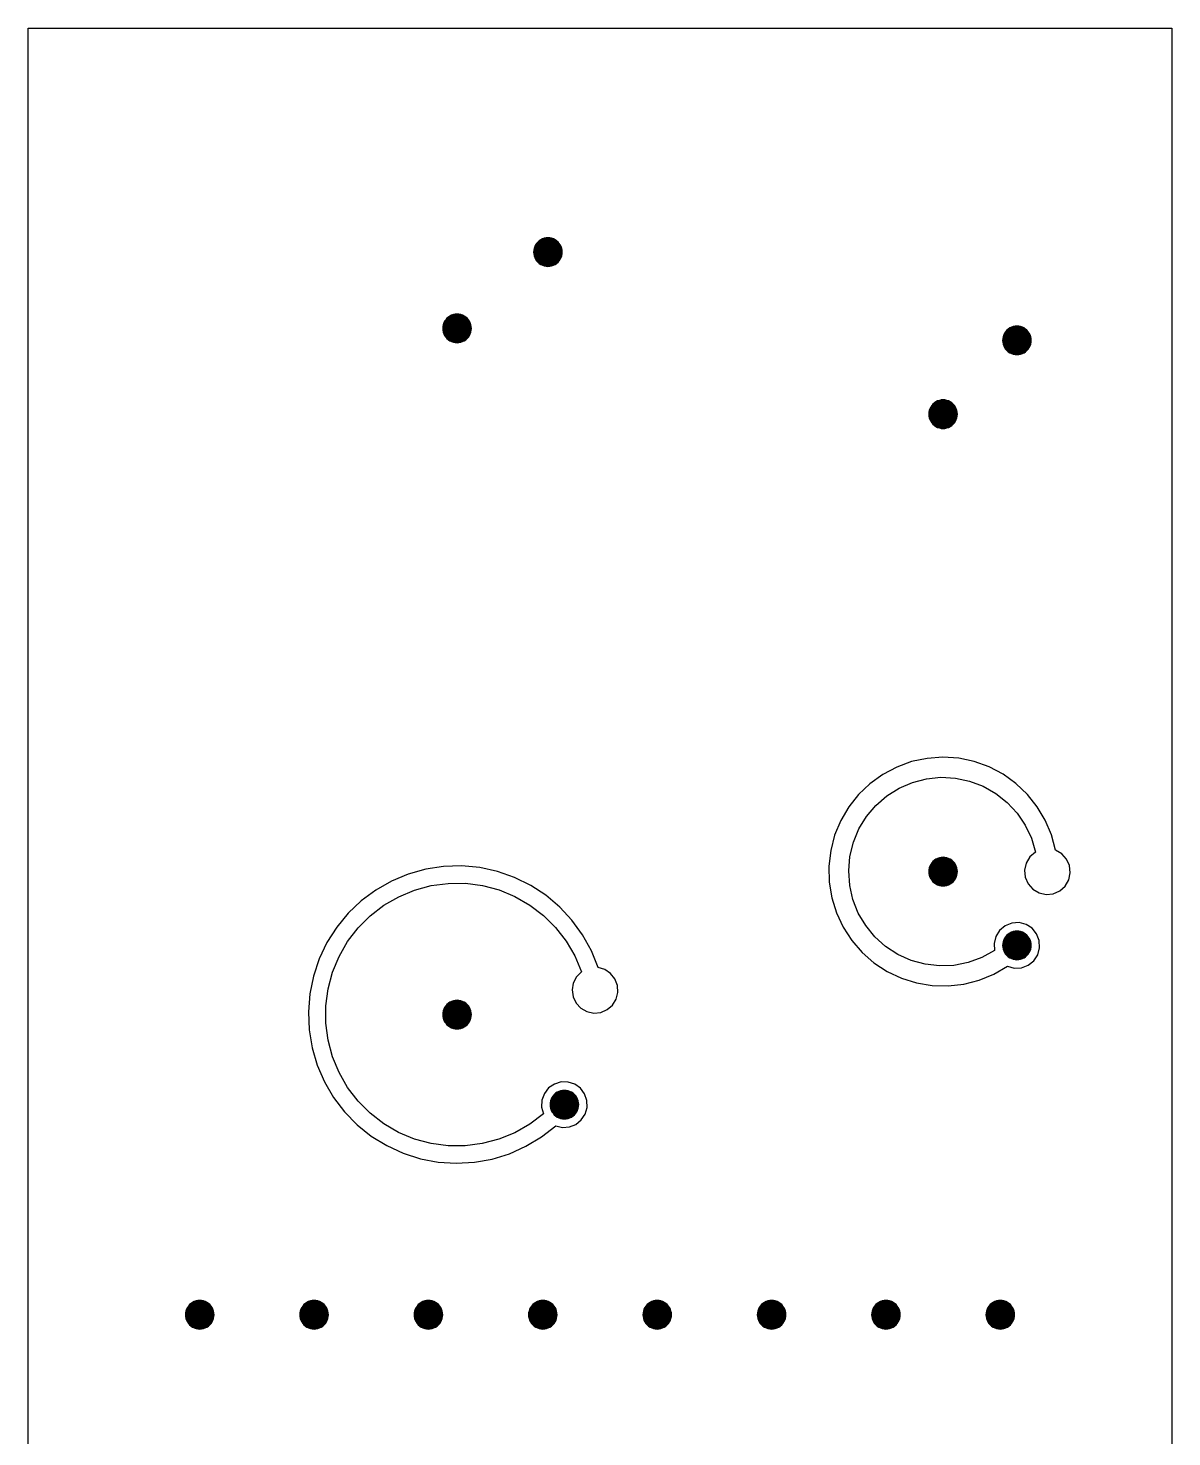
# Model space of a CAD drawing. Extents: x -2 to 177, y -6 to 16.
# Drawn here: x 48 to 52, y -0.427 to 4.5 of the extents above; entities that cross this region are included whole.
import ezdxf

# ---------------------------------------------------------------- set-up
doc = ezdxf.new("R2010")
doc.units = 0
for name, color, linetype in [('L3', 242, 'continuous'), ('Outline', 1, 'continuous'), ('V4', 164, 'continuous')]:
    doc.layers.add(name, color=color, linetype=linetype)

msp = doc.modelspace()

# ---------------------------------------------------------------- linework, layer by layer
at = {"layer": 'L3'}
for points in [[(49.8679, 3.7168), (49.8675, 3.7233), (49.8662, 3.7297), (49.8641, 3.7359), (49.8612, 3.7418), (49.8576, 3.7472), (49.8533, 3.7521), (49.8483, 3.7564), (49.8429, 3.7601), (49.837, 3.763), (49.8308, 3.7651), (49.8244, 3.7663), (49.8179, 3.7668), (49.8114, 3.7663), (49.805, 3.7651), (49.7988, 3.763), (49.7929, 3.7601), (49.7875, 3.7564), (49.7826, 3.7521), (49.7782, 3.7472), (49.7746, 3.7418), (49.7717, 3.7359), (49.7696, 3.7297), (49.7683, 3.7233), (49.7679, 3.7168), (49.7683, 3.7102), (49.7696, 3.7038), (49.7717, 3.6976), (49.7746, 3.6918), (49.7782, 3.6863), (49.7826, 3.6814), (49.7875, 3.6771), (49.7929, 3.6735), (49.7988, 3.6706), (49.805, 3.6685), (49.8114, 3.6672), (49.8179, 3.6668), (49.8244, 3.6672), (49.8308, 3.6685), (49.837, 3.6706), (49.8429, 3.6735), (49.8483, 3.6771), (49.8533, 3.6814), (49.8576, 3.6863), (49.8612, 3.6918), (49.8641, 3.6976), (49.8662, 3.7038), (49.8675, 3.7102), (49.8679, 3.7168)], [(49.55, 3.45), (49.5496, 3.4565), (49.5483, 3.4629), (49.5462, 3.4691), (49.5433, 3.475), (49.5397, 3.4804), (49.5354, 3.4854), (49.5304, 3.4897), (49.525, 3.4933), (49.5191, 3.4962), (49.5129, 3.4983), (49.5065, 3.4996), (49.5, 3.5), (49.4935, 3.4996), (49.4871, 3.4983), (49.4809, 3.4962), (49.475, 3.4933), (49.4696, 3.4897), (49.4646, 3.4854), (49.4603, 3.4804), (49.4567, 3.475), (49.4538, 3.4691), (49.4517, 3.4629), (49.4504, 3.4565), (49.45, 3.45), (49.4504, 3.4435), (49.4517, 3.4371), (49.4538, 3.4309), (49.4567, 3.425), (49.4603, 3.4196), (49.4646, 3.4146), (49.4696, 3.4103), (49.475, 3.4067), (49.4809, 3.4038), (49.4871, 3.4017), (49.4935, 3.4004), (49.5, 3.4), (49.5065, 3.4004), (49.5129, 3.4017), (49.5191, 3.4038), (49.525, 3.4067), (49.5304, 3.4103), (49.5354, 3.4146), (49.5397, 3.4196), (49.5433, 3.425), (49.5462, 3.4309), (49.5483, 3.4371), (49.5496, 3.4435), (49.55, 3.45)], [(51.5081, 3.4081), (51.5077, 3.4146), (51.5064, 3.421), (51.5043, 3.4272), (51.5014, 3.4331), (51.4978, 3.4385), (51.4934, 3.4434), (51.4885, 3.4478), (51.4831, 3.4514), (51.4772, 3.4543), (51.471, 3.4564), (51.4646, 3.4577), (51.4581, 3.4581), (51.4516, 3.4577), (51.4452, 3.4564), (51.439, 3.4543), (51.4331, 3.4514), (51.4277, 3.4478), (51.4227, 3.4434), (51.4184, 3.4385), (51.4148, 3.4331), (51.4119, 3.4272), (51.4098, 3.421), (51.4085, 3.4146), (51.4081, 3.4081), (51.4085, 3.4016), (51.4098, 3.3952), (51.4119, 3.389), (51.4148, 3.3831), (51.4184, 3.3777), (51.4227, 3.3727), (51.4277, 3.3684), (51.4331, 3.3648), (51.439, 3.3619), (51.4452, 3.3598), (51.4516, 3.3585), (51.4581, 3.3581), (51.4646, 3.3585), (51.471, 3.3598), (51.4772, 3.3619), (51.4831, 3.3648), (51.4885, 3.3684), (51.4934, 3.3727), (51.4978, 3.3777), (51.5014, 3.3831), (51.5043, 3.389), (51.5064, 3.3952), (51.5077, 3.4016), (51.5081, 3.4081)], [(51.25, 3.15), (51.2496, 3.1565), (51.2483, 3.1629), (51.2462, 3.1691), (51.2433, 3.175), (51.2397, 3.1804), (51.2354, 3.1854), (51.2304, 3.1897), (51.225, 3.1933), (51.2191, 3.1962), (51.2129, 3.1983), (51.2065, 3.1996), (51.2, 3.2), (51.1935, 3.1996), (51.1871, 3.1983), (51.1809, 3.1962), (51.175, 3.1933), (51.1696, 3.1897), (51.1646, 3.1854), (51.1603, 3.1804), (51.1567, 3.175), (51.1538, 3.1691), (51.1517, 3.1629), (51.1504, 3.1565), (51.15, 3.15), (51.1504, 3.1435), (51.1517, 3.1371), (51.1538, 3.1309), (51.1567, 3.125), (51.1603, 3.1196), (51.1646, 3.1146), (51.1696, 3.1103), (51.175, 3.1067), (51.1809, 3.1038), (51.1871, 3.1017), (51.1935, 3.1004), (51.2, 3.1), (51.2065, 3.1004), (51.2129, 3.1017), (51.2191, 3.1038), (51.225, 3.1067), (51.2304, 3.1103), (51.2354, 3.1146), (51.2397, 3.1196), (51.2433, 3.125), (51.2462, 3.1309), (51.2483, 3.1371), (51.2496, 3.1435), (51.25, 3.15)], [(51.4248, 1.2192), (51.4491, 1.2124), (51.4742, 1.2135), (51.4978, 1.2224), (51.5174, 1.2382), (51.5312, 1.2593), (51.5377, 1.2836), (51.5363, 1.3088), (51.5272, 1.3322), (51.5112, 1.3517), (51.49, 1.3653), (51.4656, 1.3716), (51.4405, 1.3699), (51.4171, 1.3606), (51.3978, 1.3445), (51.3844, 1.3231), (51.3784, 1.2987), (51.3802, 1.2736), (51.3357, 1.2492), (51.2879, 1.2319), (51.2381, 1.2222), (51.1874, 1.2202), (51.1369, 1.2261), (51.088, 1.2396), (51.0417, 1.2605), (50.9991, 1.2882), (50.9614, 1.3221), (50.9292, 1.3614), (50.9035, 1.4052), (50.8848, 1.4524), (50.8735, 1.5019), (50.87, 1.5525), (50.8743, 1.6031), (50.8863, 1.6525), (50.9057, 1.6994), (50.9321, 1.7427), (50.9649, 1.7816), (51.0032, 1.8149), (51.0461, 1.8419), (51.0927, 1.8621), (51.1419, 1.8748), (51.1924, 1.8799), (51.2431, 1.8772), (51.2928, 1.8667), (51.3403, 1.8487), (51.3844, 1.8236), (51.4242, 1.7921), (51.4587, 1.7548), (51.4871, 1.7127), (51.5087, 1.6668), (51.5229, 1.618), (51.5039, 1.6016), (51.4908, 1.58), (51.4852, 1.5555), (51.4874, 1.5304), (51.4974, 1.5073), (51.514, 1.4884), (51.5357, 1.4756), (51.5603, 1.4701), (51.5853, 1.4726), (51.6084, 1.4828), (51.6271, 1.4996), (51.6397, 1.5214), (51.6449, 1.546), (51.6422, 1.5711), (51.6318, 1.594), (51.6148, 1.6126), (51.5929, 1.625), (51.5788, 1.6785), (51.5575, 1.7295), (51.5293, 1.7771), (51.4948, 1.8203), (51.4547, 1.8584), (51.4097, 1.8906), (51.3607, 1.9163), (51.3086, 1.935), (51.2545, 1.9463), (51.1993, 1.95), (51.1441, 1.9461), (51.09, 1.9346), (51.038, 1.9157), (50.9891, 1.8899), (50.9442, 1.8576), (50.9043, 1.8193), (50.8699, 1.776), (50.8419, 1.7283), (50.8207, 1.6772), (50.8068, 1.6236), (50.8004, 1.5687), (50.8017, 1.5134), (50.8105, 1.4588), (50.8269, 1.4059), (50.8503, 1.3558), (50.8804, 1.3094), (50.9167, 1.2676), (50.9583, 1.2313), (51.0046, 1.201), (51.0546, 1.1773), (51.1074, 1.1609), (51.162, 1.1518), (51.2173, 1.1504), (51.2723, 1.1566), (51.3258, 1.1703), (51.377, 1.1913), (51.4248, 1.2192)], [(51.25, 1.55), (51.2496, 1.5565), (51.2483, 1.5629), (51.2462, 1.5691), (51.2433, 1.575), (51.2397, 1.5804), (51.2354, 1.5854), (51.2304, 1.5897), (51.225, 1.5933), (51.2191, 1.5962), (51.2129, 1.5983), (51.2065, 1.5996), (51.2, 1.6), (51.1935, 1.5996), (51.1871, 1.5983), (51.1809, 1.5962), (51.175, 1.5933), (51.1696, 1.5897), (51.1646, 1.5854), (51.1603, 1.5804), (51.1567, 1.575), (51.1538, 1.5691), (51.1517, 1.5629), (51.1504, 1.5565), (51.15, 1.55), (51.1504, 1.5435), (51.1517, 1.5371), (51.1538, 1.5309), (51.1567, 1.525), (51.1603, 1.5196), (51.1646, 1.5146), (51.1696, 1.5103), (51.175, 1.5067), (51.1809, 1.5038), (51.1871, 1.5017), (51.1935, 1.5004), (51.2, 1.5), (51.2065, 1.5004), (51.2129, 1.5017), (51.2191, 1.5038), (51.225, 1.5067), (51.2304, 1.5103), (51.2354, 1.5146), (51.2397, 1.5196), (51.2433, 1.525), (51.2462, 1.5309), (51.2483, 1.5371), (51.2496, 1.5435), (51.25, 1.55)], [(49.8451, 0.661), (49.8688, 0.6553), (49.8931, 0.657), (49.9158, 0.666), (49.9347, 0.6814), (49.9481, 0.7018), (49.9548, 0.7253), (49.954, 0.7497), (49.9459, 0.7727), (49.9313, 0.7922), (49.9114, 0.8064), (49.8882, 0.814), (49.8638, 0.8142), (49.8405, 0.807), (49.8204, 0.7932), (49.8054, 0.7739), (49.797, 0.751), (49.7958, 0.7266), (49.802, 0.703), (49.7542, 0.6666), (49.7021, 0.6368), (49.6465, 0.614), (49.5884, 0.5986), (49.5288, 0.5909), (49.4688, 0.5911), (49.4092, 0.5991), (49.3512, 0.6147), (49.2957, 0.6378), (49.2438, 0.668), (49.1962, 0.7046), (49.1537, 0.7472), (49.1172, 0.7949), (49.0872, 0.847), (49.0643, 0.9025), (49.0488, 0.9606), (49.041, 1.0201), (49.041, 1.0802), (49.0488, 1.1398), (49.0644, 1.1978), (49.0874, 1.2533), (49.1174, 1.3054), (49.154, 1.3531), (49.1964, 1.3956), (49.244, 1.4322), (49.296, 1.4623), (49.3515, 1.4854), (49.4095, 1.501), (49.4691, 1.509), (49.5292, 1.5091), (49.5888, 1.5014), (49.6468, 1.4859), (49.7024, 1.4631), (49.7545, 1.4332), (49.8023, 1.3967), (49.8449, 1.3544), (49.8816, 1.3068), (49.9119, 1.2549), (49.935, 1.1995), (49.9179, 1.1821), (49.9067, 1.1604), (49.9026, 1.1364), (49.9059, 1.1122), (49.9164, 1.0902), (49.933, 1.0723), (49.9542, 1.0603), (49.9781, 1.0552), (50.0024, 1.0576), (50.0248, 1.0672), (50.0433, 1.0831), (50.0562, 1.1038), (50.0622, 1.1275), (50.0608, 1.1518), (50.0521, 1.1746), (50.037, 1.1937), (50.0167, 1.2074), (49.9933, 1.2144), (49.9697, 1.2731), (49.9391, 1.3285), (49.902, 1.3798), (49.859, 1.4262), (49.8106, 1.4671), (49.7576, 1.5017), (49.7008, 1.5297), (49.641, 1.5505), (49.5792, 1.5639), (49.5161, 1.5697), (49.4528, 1.5679), (49.3903, 1.5583), (49.3293, 1.5412), (49.2709, 1.5168), (49.2159, 1.4855), (49.165, 1.4478), (49.1192, 1.4041), (49.079, 1.3552), (49.045, 1.3018), (49.0178, 1.2446), (48.9977, 1.1846), (48.9851, 1.1226), (48.9801, 1.0594), (48.9828, 0.9962), (48.9932, 0.9337), (49.011, 0.873), (49.0362, 0.8149), (49.0682, 0.7603), (49.1066, 0.71), (49.1508, 0.6647), (49.2002, 0.6251), (49.2541, 0.5918), (49.3116, 0.5653), (49.3719, 0.546), (49.4341, 0.5342), (49.4972, 0.53), (49.5605, 0.5335), (49.6228, 0.5447), (49.6833, 0.5634), (49.741, 0.5892), (49.7952, 0.6219), (49.8451, 0.661)], [(49.55, 1.05), (49.5496, 1.0565), (49.5483, 1.0629), (49.5462, 1.0691), (49.5433, 1.075), (49.5397, 1.0804), (49.5354, 1.0854), (49.5304, 1.0897), (49.525, 1.0933), (49.5191, 1.0962), (49.5129, 1.0983), (49.5065, 1.0996), (49.5, 1.1), (49.4935, 1.0996), (49.4871, 1.0983), (49.4809, 1.0962), (49.475, 1.0933), (49.4696, 1.0897), (49.4646, 1.0854), (49.4603, 1.0804), (49.4567, 1.075), (49.4538, 1.0691), (49.4517, 1.0629), (49.4504, 1.0565), (49.45, 1.05), (49.4504, 1.0435), (49.4517, 1.0371), (49.4538, 1.0309), (49.4567, 1.025), (49.4603, 1.0196), (49.4646, 1.0146), (49.4696, 1.0103), (49.475, 1.0067), (49.4809, 1.0038), (49.4871, 1.0017), (49.4935, 1.0004), (49.5, 1), (49.5065, 1.0004), (49.5129, 1.0017), (49.5191, 1.0038), (49.525, 1.0067), (49.5304, 1.0103), (49.5354, 1.0146), (49.5397, 1.0196), (49.5433, 1.025), (49.5462, 1.0309), (49.5483, 1.0371), (49.5496, 1.0435), (49.55, 1.05)], [(48.65, 0), (48.6496, 0.0065), (48.6483, 0.0129), (48.6462, 0.0191), (48.6433, 0.025), (48.6397, 0.0304), (48.6354, 0.0354), (48.6304, 0.0397), (48.625, 0.0433), (48.6191, 0.0462), (48.6129, 0.0483), (48.6065, 0.0496), (48.6, 0.05), (48.5935, 0.0496), (48.5871, 0.0483), (48.5809, 0.0462), (48.575, 0.0433), (48.5696, 0.0397), (48.5646, 0.0354), (48.5603, 0.0304), (48.5567, 0.025), (48.5538, 0.0191), (48.5517, 0.0129), (48.5504, 0.0065), (48.55, 0), (48.5504, -0.0065), (48.5517, -0.0129), (48.5538, -0.0191), (48.5567, -0.025), (48.5603, -0.0304), (48.5646, -0.0354), (48.5696, -0.0397), (48.575, -0.0433), (48.5809, -0.0462), (48.5871, -0.0483), (48.5935, -0.0496), (48.6, -0.05), (48.6065, -0.0496), (48.6129, -0.0483), (48.6191, -0.0462), (48.625, -0.0433), (48.6304, -0.0397), (48.6354, -0.0354), (48.6397, -0.0304), (48.6433, -0.025), (48.6462, -0.0191), (48.6483, -0.0129), (48.6496, -0.0065), (48.65, 0)], [(49.05, 0), (49.0496, 0.0065), (49.0483, 0.0129), (49.0462, 0.0191), (49.0433, 0.025), (49.0397, 0.0304), (49.0354, 0.0354), (49.0304, 0.0397), (49.025, 0.0433), (49.0191, 0.0462), (49.0129, 0.0483), (49.0065, 0.0496), (49, 0.05), (48.9935, 0.0496), (48.9871, 0.0483), (48.9809, 0.0462), (48.975, 0.0433), (48.9696, 0.0397), (48.9646, 0.0354), (48.9603, 0.0304), (48.9567, 0.025), (48.9538, 0.0191), (48.9517, 0.0129), (48.9504, 0.0065), (48.95, 0), (48.9504, -0.0065), (48.9517, -0.0129), (48.9538, -0.0191), (48.9567, -0.025), (48.9603, -0.0304), (48.9646, -0.0354), (48.9696, -0.0397), (48.975, -0.0433), (48.9809, -0.0462), (48.9871, -0.0483), (48.9935, -0.0496), (49, -0.05), (49.0065, -0.0496), (49.0129, -0.0483), (49.0191, -0.0462), (49.025, -0.0433), (49.0304, -0.0397), (49.0354, -0.0354), (49.0397, -0.0304), (49.0433, -0.025), (49.0462, -0.0191), (49.0483, -0.0129), (49.0496, -0.0065), (49.05, 0)], [(49.45, 0), (49.4496, 0.0065), (49.4483, 0.0129), (49.4462, 0.0191), (49.4433, 0.025), (49.4397, 0.0304), (49.4354, 0.0354), (49.4304, 0.0397), (49.425, 0.0433), (49.4191, 0.0462), (49.4129, 0.0483), (49.4065, 0.0496), (49.4, 0.05), (49.3935, 0.0496), (49.3871, 0.0483), (49.3809, 0.0462), (49.375, 0.0433), (49.3696, 0.0397), (49.3646, 0.0354), (49.3603, 0.0304), (49.3567, 0.025), (49.3538, 0.0191), (49.3517, 0.0129), (49.3504, 0.0065), (49.35, 0), (49.3504, -0.0065), (49.3517, -0.0129), (49.3538, -0.0191), (49.3567, -0.025), (49.3603, -0.0304), (49.3646, -0.0354), (49.3696, -0.0397), (49.375, -0.0433), (49.3809, -0.0462), (49.3871, -0.0483), (49.3935, -0.0496), (49.4, -0.05), (49.4065, -0.0496), (49.4129, -0.0483), (49.4191, -0.0462), (49.425, -0.0433), (49.4304, -0.0397), (49.4354, -0.0354), (49.4397, -0.0304), (49.4433, -0.025), (49.4462, -0.0191), (49.4483, -0.0129), (49.4496, -0.0065), (49.45, 0)], [(49.85, 0), (49.8496, 0.0065), (49.8483, 0.0129), (49.8462, 0.0191), (49.8433, 0.025), (49.8397, 0.0304), (49.8354, 0.0354), (49.8304, 0.0397), (49.825, 0.0433), (49.8191, 0.0462), (49.8129, 0.0483), (49.8065, 0.0496), (49.8, 0.05), (49.7935, 0.0496), (49.7871, 0.0483), (49.7809, 0.0462), (49.775, 0.0433), (49.7696, 0.0397), (49.7646, 0.0354), (49.7603, 0.0304), (49.7567, 0.025), (49.7538, 0.0191), (49.7517, 0.0129), (49.7504, 0.0065), (49.75, 0), (49.7504, -0.0065), (49.7517, -0.0129), (49.7538, -0.0191), (49.7567, -0.025), (49.7603, -0.0304), (49.7646, -0.0354), (49.7696, -0.0397), (49.775, -0.0433), (49.7809, -0.0462), (49.7871, -0.0483), (49.7935, -0.0496), (49.8, -0.05), (49.8065, -0.0496), (49.8129, -0.0483), (49.8191, -0.0462), (49.825, -0.0433), (49.8304, -0.0397), (49.8354, -0.0354), (49.8397, -0.0304), (49.8433, -0.025), (49.8462, -0.0191), (49.8483, -0.0129), (49.8496, -0.0065), (49.85, 0)], [(50.25, 0), (50.2496, 0.0065), (50.2483, 0.0129), (50.2462, 0.0191), (50.2433, 0.025), (50.2397, 0.0304), (50.2354, 0.0354), (50.2304, 0.0397), (50.225, 0.0433), (50.2191, 0.0462), (50.2129, 0.0483), (50.2065, 0.0496), (50.2, 0.05), (50.1935, 0.0496), (50.1871, 0.0483), (50.1809, 0.0462), (50.175, 0.0433), (50.1696, 0.0397), (50.1646, 0.0354), (50.1603, 0.0304), (50.1567, 0.025), (50.1538, 0.0191), (50.1517, 0.0129), (50.1504, 0.0065), (50.15, 0), (50.1504, -0.0065), (50.1517, -0.0129), (50.1538, -0.0191), (50.1567, -0.025), (50.1603, -0.0304), (50.1646, -0.0354), (50.1696, -0.0397), (50.175, -0.0433), (50.1809, -0.0462), (50.1871, -0.0483), (50.1935, -0.0496), (50.2, -0.05), (50.2065, -0.0496), (50.2129, -0.0483), (50.2191, -0.0462), (50.225, -0.0433), (50.2304, -0.0397), (50.2354, -0.0354), (50.2397, -0.0304), (50.2433, -0.025), (50.2462, -0.0191), (50.2483, -0.0129), (50.2496, -0.0065), (50.25, 0)], [(50.65, 0), (50.6496, 0.0065), (50.6483, 0.0129), (50.6462, 0.0191), (50.6433, 0.025), (50.6397, 0.0304), (50.6354, 0.0354), (50.6304, 0.0397), (50.625, 0.0433), (50.6191, 0.0462), (50.6129, 0.0483), (50.6065, 0.0496), (50.6, 0.05), (50.5935, 0.0496), (50.5871, 0.0483), (50.5809, 0.0462), (50.575, 0.0433), (50.5696, 0.0397), (50.5646, 0.0354), (50.5603, 0.0304), (50.5567, 0.025), (50.5538, 0.0191), (50.5517, 0.0129), (50.5504, 0.0065), (50.55, 0), (50.5504, -0.0065), (50.5517, -0.0129), (50.5538, -0.0191), (50.5567, -0.025), (50.5603, -0.0304), (50.5646, -0.0354), (50.5696, -0.0397), (50.575, -0.0433), (50.5809, -0.0462), (50.5871, -0.0483), (50.5935, -0.0496), (50.6, -0.05), (50.6065, -0.0496), (50.6129, -0.0483), (50.6191, -0.0462), (50.625, -0.0433), (50.6304, -0.0397), (50.6354, -0.0354), (50.6397, -0.0304), (50.6433, -0.025), (50.6462, -0.0191), (50.6483, -0.0129), (50.6496, -0.0065), (50.65, 0)], [(51.05, 0), (51.0496, 0.0065), (51.0483, 0.0129), (51.0462, 0.0191), (51.0433, 0.025), (51.0397, 0.0304), (51.0354, 0.0354), (51.0304, 0.0397), (51.025, 0.0433), (51.0191, 0.0462), (51.0129, 0.0483), (51.0065, 0.0496), (51, 0.05), (50.9935, 0.0496), (50.9871, 0.0483), (50.9809, 0.0462), (50.975, 0.0433), (50.9696, 0.0397), (50.9646, 0.0354), (50.9603, 0.0304), (50.9567, 0.025), (50.9538, 0.0191), (50.9517, 0.0129), (50.9504, 0.0065), (50.95, 0), (50.9504, -0.0065), (50.9517, -0.0129), (50.9538, -0.0191), (50.9567, -0.025), (50.9603, -0.0304), (50.9646, -0.0354), (50.9696, -0.0397), (50.975, -0.0433), (50.9809, -0.0462), (50.9871, -0.0483), (50.9935, -0.0496), (51, -0.05), (51.0065, -0.0496), (51.0129, -0.0483), (51.0191, -0.0462), (51.025, -0.0433), (51.0304, -0.0397), (51.0354, -0.0354), (51.0397, -0.0304), (51.0433, -0.025), (51.0462, -0.0191), (51.0483, -0.0129), (51.0496, -0.0065), (51.05, 0)], [(51.45, 0), (51.4496, 0.0065), (51.4483, 0.0129), (51.4462, 0.0191), (51.4433, 0.025), (51.4397, 0.0304), (51.4354, 0.0354), (51.4304, 0.0397), (51.425, 0.0433), (51.4191, 0.0462), (51.4129, 0.0483), (51.4065, 0.0496), (51.4, 0.05), (51.3935, 0.0496), (51.3871, 0.0483), (51.3809, 0.0462), (51.375, 0.0433), (51.3696, 0.0397), (51.3646, 0.0354), (51.3603, 0.0304), (51.3567, 0.025), (51.3538, 0.0191), (51.3517, 0.0129), (51.3504, 0.0065), (51.35, 0), (51.3504, -0.0065), (51.3517, -0.0129), (51.3538, -0.0191), (51.3567, -0.025), (51.3603, -0.0304), (51.3646, -0.0354), (51.3696, -0.0397), (51.375, -0.0433), (51.3809, -0.0462), (51.3871, -0.0483), (51.3935, -0.0496), (51.4, -0.05), (51.4065, -0.0496), (51.4129, -0.0483), (51.4191, -0.0462), (51.425, -0.0433), (51.4304, -0.0397), (51.4354, -0.0354), (51.4397, -0.0304), (51.4433, -0.025), (51.4462, -0.0191), (51.4483, -0.0129), (51.4496, -0.0065), (51.45, 0)]]:
    msp.add_lwpolyline(points, close=True, dxfattribs=at)
at = {"layer": 'Outline'}
msp.add_lwpolyline([(52, 4.5), (52, -4.5), (48, -4.5), (48, 4.5)], close=True, dxfattribs=at)
at = {"layer": 'V4'}
for points in [[(49.8679, 3.7168), (49.8675, 3.7233), (49.8662, 3.7297), (49.8641, 3.7359), (49.8612, 3.7418), (49.8576, 3.7472), (49.8533, 3.7521), (49.8483, 3.7564), (49.8429, 3.7601), (49.837, 3.763), (49.8308, 3.7651), (49.8244, 3.7663), (49.8179, 3.7668), (49.8114, 3.7663), (49.805, 3.7651), (49.7988, 3.763), (49.7929, 3.7601), (49.7875, 3.7564), (49.7826, 3.7521), (49.7782, 3.7472), (49.7746, 3.7418), (49.7717, 3.7359), (49.7696, 3.7297), (49.7683, 3.7233), (49.7679, 3.7168), (49.7683, 3.7102), (49.7696, 3.7038), (49.7717, 3.6976), (49.7746, 3.6918), (49.7782, 3.6863), (49.7826, 3.6814), (49.7875, 3.6771), (49.7929, 3.6735), (49.7988, 3.6706), (49.805, 3.6685), (49.8114, 3.6672), (49.8179, 3.6668), (49.8244, 3.6672), (49.8308, 3.6685), (49.837, 3.6706), (49.8429, 3.6735), (49.8483, 3.6771), (49.8533, 3.6814), (49.8576, 3.6863), (49.8612, 3.6918), (49.8641, 3.6976), (49.8662, 3.7038), (49.8675, 3.7102), (49.8679, 3.7168)], [(49.55, 3.45), (49.5496, 3.4565), (49.5483, 3.4629), (49.5462, 3.4691), (49.5433, 3.475), (49.5397, 3.4804), (49.5354, 3.4854), (49.5304, 3.4897), (49.525, 3.4933), (49.5191, 3.4962), (49.5129, 3.4983), (49.5065, 3.4996), (49.5, 3.5), (49.4935, 3.4996), (49.4871, 3.4983), (49.4809, 3.4962), (49.475, 3.4933), (49.4696, 3.4897), (49.4646, 3.4854), (49.4603, 3.4804), (49.4567, 3.475), (49.4538, 3.4691), (49.4517, 3.4629), (49.4504, 3.4565), (49.45, 3.45), (49.4504, 3.4435), (49.4517, 3.4371), (49.4538, 3.4309), (49.4567, 3.425), (49.4603, 3.4196), (49.4646, 3.4146), (49.4696, 3.4103), (49.475, 3.4067), (49.4809, 3.4038), (49.4871, 3.4017), (49.4935, 3.4004), (49.5, 3.4), (49.5065, 3.4004), (49.5129, 3.4017), (49.5191, 3.4038), (49.525, 3.4067), (49.5304, 3.4103), (49.5354, 3.4146), (49.5397, 3.4196), (49.5433, 3.425), (49.5462, 3.4309), (49.5483, 3.4371), (49.5496, 3.4435), (49.55, 3.45)], [(51.5081, 3.4081), (51.5077, 3.4146), (51.5064, 3.421), (51.5043, 3.4272), (51.5014, 3.4331), (51.4978, 3.4385), (51.4934, 3.4434), (51.4885, 3.4478), (51.4831, 3.4514), (51.4772, 3.4543), (51.471, 3.4564), (51.4646, 3.4577), (51.4581, 3.4581), (51.4516, 3.4577), (51.4452, 3.4564), (51.439, 3.4543), (51.4331, 3.4514), (51.4277, 3.4478), (51.4227, 3.4434), (51.4184, 3.4385), (51.4148, 3.4331), (51.4119, 3.4272), (51.4098, 3.421), (51.4085, 3.4146), (51.4081, 3.4081), (51.4085, 3.4016), (51.4098, 3.3952), (51.4119, 3.389), (51.4148, 3.3831), (51.4184, 3.3777), (51.4227, 3.3727), (51.4277, 3.3684), (51.4331, 3.3648), (51.439, 3.3619), (51.4452, 3.3598), (51.4516, 3.3585), (51.4581, 3.3581), (51.4646, 3.3585), (51.471, 3.3598), (51.4772, 3.3619), (51.4831, 3.3648), (51.4885, 3.3684), (51.4934, 3.3727), (51.4978, 3.3777), (51.5014, 3.3831), (51.5043, 3.389), (51.5064, 3.3952), (51.5077, 3.4016), (51.5081, 3.4081)], [(51.25, 3.15), (51.2496, 3.1565), (51.2483, 3.1629), (51.2462, 3.1691), (51.2433, 3.175), (51.2397, 3.1804), (51.2354, 3.1854), (51.2304, 3.1897), (51.225, 3.1933), (51.2191, 3.1962), (51.2129, 3.1983), (51.2065, 3.1996), (51.2, 3.2), (51.1935, 3.1996), (51.1871, 3.1983), (51.1809, 3.1962), (51.175, 3.1933), (51.1696, 3.1897), (51.1646, 3.1854), (51.1603, 3.1804), (51.1567, 3.175), (51.1538, 3.1691), (51.1517, 3.1629), (51.1504, 3.1565), (51.15, 3.15), (51.1504, 3.1435), (51.1517, 3.1371), (51.1538, 3.1309), (51.1567, 3.125), (51.1603, 3.1196), (51.1646, 3.1146), (51.1696, 3.1103), (51.175, 3.1067), (51.1809, 3.1038), (51.1871, 3.1017), (51.1935, 3.1004), (51.2, 3.1), (51.2065, 3.1004), (51.2129, 3.1017), (51.2191, 3.1038), (51.225, 3.1067), (51.2304, 3.1103), (51.2354, 3.1146), (51.2397, 3.1196), (51.2433, 3.125), (51.2462, 3.1309), (51.2483, 3.1371), (51.2496, 3.1435), (51.25, 3.15)], [(51.25, 1.55), (51.2496, 1.5565), (51.2483, 1.5629), (51.2462, 1.5691), (51.2433, 1.575), (51.2397, 1.5804), (51.2354, 1.5854), (51.2304, 1.5897), (51.225, 1.5933), (51.2191, 1.5962), (51.2129, 1.5983), (51.2065, 1.5996), (51.2, 1.6), (51.1935, 1.5996), (51.1871, 1.5983), (51.1809, 1.5962), (51.175, 1.5933), (51.1696, 1.5897), (51.1646, 1.5854), (51.1603, 1.5804), (51.1567, 1.575), (51.1538, 1.5691), (51.1517, 1.5629), (51.1504, 1.5565), (51.15, 1.55), (51.1504, 1.5435), (51.1517, 1.5371), (51.1538, 1.5309), (51.1567, 1.525), (51.1603, 1.5196), (51.1646, 1.5146), (51.1696, 1.5103), (51.175, 1.5067), (51.1809, 1.5038), (51.1871, 1.5017), (51.1935, 1.5004), (51.2, 1.5), (51.2065, 1.5004), (51.2129, 1.5017), (51.2191, 1.5038), (51.225, 1.5067), (51.2304, 1.5103), (51.2354, 1.5146), (51.2397, 1.5196), (51.2433, 1.525), (51.2462, 1.5309), (51.2483, 1.5371), (51.2496, 1.5435), (51.25, 1.55)], [(51.5081, 1.2919), (51.5077, 1.2984), (51.5064, 1.3048), (51.5043, 1.311), (51.5014, 1.3169), (51.4978, 1.3223), (51.4934, 1.3273), (51.4885, 1.3316), (51.4831, 1.3352), (51.4772, 1.3381), (51.471, 1.3402), (51.4646, 1.3415), (51.4581, 1.3419), (51.4516, 1.3415), (51.4452, 1.3402), (51.439, 1.3381), (51.4331, 1.3352), (51.4277, 1.3316), (51.4227, 1.3273), (51.4184, 1.3223), (51.4148, 1.3169), (51.4119, 1.311), (51.4098, 1.3048), (51.4085, 1.2984), (51.4081, 1.2919), (51.4085, 1.2854), (51.4098, 1.279), (51.4119, 1.2728), (51.4148, 1.2669), (51.4184, 1.2615), (51.4227, 1.2566), (51.4277, 1.2522), (51.4331, 1.2486), (51.439, 1.2457), (51.4452, 1.2436), (51.4516, 1.2423), (51.4581, 1.2419), (51.4646, 1.2423), (51.471, 1.2436), (51.4772, 1.2457), (51.4831, 1.2486), (51.4885, 1.2522), (51.4934, 1.2566), (51.4978, 1.2615), (51.5014, 1.2669), (51.5043, 1.2728), (51.5064, 1.279), (51.5077, 1.2854), (51.5081, 1.2919)], [(49.55, 1.05), (49.5496, 1.0565), (49.5483, 1.0629), (49.5462, 1.0691), (49.5433, 1.075), (49.5397, 1.0804), (49.5354, 1.0854), (49.5304, 1.0897), (49.525, 1.0933), (49.5191, 1.0962), (49.5129, 1.0983), (49.5065, 1.0996), (49.5, 1.1), (49.4935, 1.0996), (49.4871, 1.0983), (49.4809, 1.0962), (49.475, 1.0933), (49.4696, 1.0897), (49.4646, 1.0854), (49.4603, 1.0804), (49.4567, 1.075), (49.4538, 1.0691), (49.4517, 1.0629), (49.4504, 1.0565), (49.45, 1.05), (49.4504, 1.0435), (49.4517, 1.0371), (49.4538, 1.0309), (49.4567, 1.025), (49.4603, 1.0196), (49.4646, 1.0146), (49.4696, 1.0103), (49.475, 1.0067), (49.4809, 1.0038), (49.4871, 1.0017), (49.4935, 1.0004), (49.5, 1), (49.5065, 1.0004), (49.5129, 1.0017), (49.5191, 1.0038), (49.525, 1.0067), (49.5304, 1.0103), (49.5354, 1.0146), (49.5397, 1.0196), (49.5433, 1.025), (49.5462, 1.0309), (49.5483, 1.0371), (49.5496, 1.0435), (49.55, 1.05)], [(49.9254, 0.735), (49.9249, 0.7416), (49.9237, 0.748), (49.9216, 0.7542), (49.9187, 0.76), (49.915, 0.7655), (49.9107, 0.7704), (49.9058, 0.7747), (49.9004, 0.7783), (49.8945, 0.7812), (49.8883, 0.7833), (49.8819, 0.7846), (49.8754, 0.785), (49.8688, 0.7846), (49.8624, 0.7833), (49.8562, 0.7812), (49.8504, 0.7783), (49.8449, 0.7747), (49.84, 0.7704), (49.8357, 0.7655), (49.8321, 0.76), (49.8292, 0.7542), (49.8271, 0.748), (49.8258, 0.7416), (49.8254, 0.735), (49.8258, 0.7285), (49.8271, 0.7221), (49.8292, 0.7159), (49.8321, 0.71), (49.8357, 0.7046), (49.84, 0.6997), (49.8449, 0.6954), (49.8504, 0.6917), (49.8562, 0.6888), (49.8624, 0.6867), (49.8688, 0.6855), (49.8754, 0.685), (49.8819, 0.6855), (49.8883, 0.6867), (49.8945, 0.6888), (49.9004, 0.6917), (49.9058, 0.6954), (49.9107, 0.6997), (49.915, 0.7046), (49.9187, 0.71), (49.9216, 0.7159), (49.9237, 0.7221), (49.9249, 0.7285), (49.9254, 0.735)], [(48.65, 0), (48.6496, 0.0065), (48.6483, 0.0129), (48.6462, 0.0191), (48.6433, 0.025), (48.6397, 0.0304), (48.6354, 0.0354), (48.6304, 0.0397), (48.625, 0.0433), (48.6191, 0.0462), (48.6129, 0.0483), (48.6065, 0.0496), (48.6, 0.05), (48.5935, 0.0496), (48.5871, 0.0483), (48.5809, 0.0462), (48.575, 0.0433), (48.5696, 0.0397), (48.5646, 0.0354), (48.5603, 0.0304), (48.5567, 0.025), (48.5538, 0.0191), (48.5517, 0.0129), (48.5504, 0.0065), (48.55, 0), (48.5504, -0.0065), (48.5517, -0.0129), (48.5538, -0.0191), (48.5567, -0.025), (48.5603, -0.0304), (48.5646, -0.0354), (48.5696, -0.0397), (48.575, -0.0433), (48.5809, -0.0462), (48.5871, -0.0483), (48.5935, -0.0496), (48.6, -0.05), (48.6065, -0.0496), (48.6129, -0.0483), (48.6191, -0.0462), (48.625, -0.0433), (48.6304, -0.0397), (48.6354, -0.0354), (48.6397, -0.0304), (48.6433, -0.025), (48.6462, -0.0191), (48.6483, -0.0129), (48.6496, -0.0065), (48.65, 0)], [(49.05, 0), (49.0496, 0.0065), (49.0483, 0.0129), (49.0462, 0.0191), (49.0433, 0.025), (49.0397, 0.0304), (49.0354, 0.0354), (49.0304, 0.0397), (49.025, 0.0433), (49.0191, 0.0462), (49.0129, 0.0483), (49.0065, 0.0496), (49, 0.05), (48.9935, 0.0496), (48.9871, 0.0483), (48.9809, 0.0462), (48.975, 0.0433), (48.9696, 0.0397), (48.9646, 0.0354), (48.9603, 0.0304), (48.9567, 0.025), (48.9538, 0.0191), (48.9517, 0.0129), (48.9504, 0.0065), (48.95, 0), (48.9504, -0.0065), (48.9517, -0.0129), (48.9538, -0.0191), (48.9567, -0.025), (48.9603, -0.0304), (48.9646, -0.0354), (48.9696, -0.0397), (48.975, -0.0433), (48.9809, -0.0462), (48.9871, -0.0483), (48.9935, -0.0496), (49, -0.05), (49.0065, -0.0496), (49.0129, -0.0483), (49.0191, -0.0462), (49.025, -0.0433), (49.0304, -0.0397), (49.0354, -0.0354), (49.0397, -0.0304), (49.0433, -0.025), (49.0462, -0.0191), (49.0483, -0.0129), (49.0496, -0.0065), (49.05, 0)], [(49.45, 0), (49.4496, 0.0065), (49.4483, 0.0129), (49.4462, 0.0191), (49.4433, 0.025), (49.4397, 0.0304), (49.4354, 0.0354), (49.4304, 0.0397), (49.425, 0.0433), (49.4191, 0.0462), (49.4129, 0.0483), (49.4065, 0.0496), (49.4, 0.05), (49.3935, 0.0496), (49.3871, 0.0483), (49.3809, 0.0462), (49.375, 0.0433), (49.3696, 0.0397), (49.3646, 0.0354), (49.3603, 0.0304), (49.3567, 0.025), (49.3538, 0.0191), (49.3517, 0.0129), (49.3504, 0.0065), (49.35, 0), (49.3504, -0.0065), (49.3517, -0.0129), (49.3538, -0.0191), (49.3567, -0.025), (49.3603, -0.0304), (49.3646, -0.0354), (49.3696, -0.0397), (49.375, -0.0433), (49.3809, -0.0462), (49.3871, -0.0483), (49.3935, -0.0496), (49.4, -0.05), (49.4065, -0.0496), (49.4129, -0.0483), (49.4191, -0.0462), (49.425, -0.0433), (49.4304, -0.0397), (49.4354, -0.0354), (49.4397, -0.0304), (49.4433, -0.025), (49.4462, -0.0191), (49.4483, -0.0129), (49.4496, -0.0065), (49.45, 0)], [(49.85, 0), (49.8496, 0.0065), (49.8483, 0.0129), (49.8462, 0.0191), (49.8433, 0.025), (49.8397, 0.0304), (49.8354, 0.0354), (49.8304, 0.0397), (49.825, 0.0433), (49.8191, 0.0462), (49.8129, 0.0483), (49.8065, 0.0496), (49.8, 0.05), (49.7935, 0.0496), (49.7871, 0.0483), (49.7809, 0.0462), (49.775, 0.0433), (49.7696, 0.0397), (49.7646, 0.0354), (49.7603, 0.0304), (49.7567, 0.025), (49.7538, 0.0191), (49.7517, 0.0129), (49.7504, 0.0065), (49.75, 0), (49.7504, -0.0065), (49.7517, -0.0129), (49.7538, -0.0191), (49.7567, -0.025), (49.7603, -0.0304), (49.7646, -0.0354), (49.7696, -0.0397), (49.775, -0.0433), (49.7809, -0.0462), (49.7871, -0.0483), (49.7935, -0.0496), (49.8, -0.05), (49.8065, -0.0496), (49.8129, -0.0483), (49.8191, -0.0462), (49.825, -0.0433), (49.8304, -0.0397), (49.8354, -0.0354), (49.8397, -0.0304), (49.8433, -0.025), (49.8462, -0.0191), (49.8483, -0.0129), (49.8496, -0.0065), (49.85, 0)], [(50.25, 0), (50.2496, 0.0065), (50.2483, 0.0129), (50.2462, 0.0191), (50.2433, 0.025), (50.2397, 0.0304), (50.2354, 0.0354), (50.2304, 0.0397), (50.225, 0.0433), (50.2191, 0.0462), (50.2129, 0.0483), (50.2065, 0.0496), (50.2, 0.05), (50.1935, 0.0496), (50.1871, 0.0483), (50.1809, 0.0462), (50.175, 0.0433), (50.1696, 0.0397), (50.1646, 0.0354), (50.1603, 0.0304), (50.1567, 0.025), (50.1538, 0.0191), (50.1517, 0.0129), (50.1504, 0.0065), (50.15, 0), (50.1504, -0.0065), (50.1517, -0.0129), (50.1538, -0.0191), (50.1567, -0.025), (50.1603, -0.0304), (50.1646, -0.0354), (50.1696, -0.0397), (50.175, -0.0433), (50.1809, -0.0462), (50.1871, -0.0483), (50.1935, -0.0496), (50.2, -0.05), (50.2065, -0.0496), (50.2129, -0.0483), (50.2191, -0.0462), (50.225, -0.0433), (50.2304, -0.0397), (50.2354, -0.0354), (50.2397, -0.0304), (50.2433, -0.025), (50.2462, -0.0191), (50.2483, -0.0129), (50.2496, -0.0065), (50.25, 0)], [(50.65, 0), (50.6496, 0.0065), (50.6483, 0.0129), (50.6462, 0.0191), (50.6433, 0.025), (50.6397, 0.0304), (50.6354, 0.0354), (50.6304, 0.0397), (50.625, 0.0433), (50.6191, 0.0462), (50.6129, 0.0483), (50.6065, 0.0496), (50.6, 0.05), (50.5935, 0.0496), (50.5871, 0.0483), (50.5809, 0.0462), (50.575, 0.0433), (50.5696, 0.0397), (50.5646, 0.0354), (50.5603, 0.0304), (50.5567, 0.025), (50.5538, 0.0191), (50.5517, 0.0129), (50.5504, 0.0065), (50.55, 0), (50.5504, -0.0065), (50.5517, -0.0129), (50.5538, -0.0191), (50.5567, -0.025), (50.5603, -0.0304), (50.5646, -0.0354), (50.5696, -0.0397), (50.575, -0.0433), (50.5809, -0.0462), (50.5871, -0.0483), (50.5935, -0.0496), (50.6, -0.05), (50.6065, -0.0496), (50.6129, -0.0483), (50.6191, -0.0462), (50.625, -0.0433), (50.6304, -0.0397), (50.6354, -0.0354), (50.6397, -0.0304), (50.6433, -0.025), (50.6462, -0.0191), (50.6483, -0.0129), (50.6496, -0.0065), (50.65, 0)], [(51.05, 0), (51.0496, 0.0065), (51.0483, 0.0129), (51.0462, 0.0191), (51.0433, 0.025), (51.0397, 0.0304), (51.0354, 0.0354), (51.0304, 0.0397), (51.025, 0.0433), (51.0191, 0.0462), (51.0129, 0.0483), (51.0065, 0.0496), (51, 0.05), (50.9935, 0.0496), (50.9871, 0.0483), (50.9809, 0.0462), (50.975, 0.0433), (50.9696, 0.0397), (50.9646, 0.0354), (50.9603, 0.0304), (50.9567, 0.025), (50.9538, 0.0191), (50.9517, 0.0129), (50.9504, 0.0065), (50.95, 0), (50.9504, -0.0065), (50.9517, -0.0129), (50.9538, -0.0191), (50.9567, -0.025), (50.9603, -0.0304), (50.9646, -0.0354), (50.9696, -0.0397), (50.975, -0.0433), (50.9809, -0.0462), (50.9871, -0.0483), (50.9935, -0.0496), (51, -0.05), (51.0065, -0.0496), (51.0129, -0.0483), (51.0191, -0.0462), (51.025, -0.0433), (51.0304, -0.0397), (51.0354, -0.0354), (51.0397, -0.0304), (51.0433, -0.025), (51.0462, -0.0191), (51.0483, -0.0129), (51.0496, -0.0065), (51.05, 0)], [(51.45, 0), (51.4496, 0.0065), (51.4483, 0.0129), (51.4462, 0.0191), (51.4433, 0.025), (51.4397, 0.0304), (51.4354, 0.0354), (51.4304, 0.0397), (51.425, 0.0433), (51.4191, 0.0462), (51.4129, 0.0483), (51.4065, 0.0496), (51.4, 0.05), (51.3935, 0.0496), (51.3871, 0.0483), (51.3809, 0.0462), (51.375, 0.0433), (51.3696, 0.0397), (51.3646, 0.0354), (51.3603, 0.0304), (51.3567, 0.025), (51.3538, 0.0191), (51.3517, 0.0129), (51.3504, 0.0065), (51.35, 0), (51.3504, -0.0065), (51.3517, -0.0129), (51.3538, -0.0191), (51.3567, -0.025), (51.3603, -0.0304), (51.3646, -0.0354), (51.3696, -0.0397), (51.375, -0.0433), (51.3809, -0.0462), (51.3871, -0.0483), (51.3935, -0.0496), (51.4, -0.05), (51.4065, -0.0496), (51.4129, -0.0483), (51.4191, -0.0462), (51.425, -0.0433), (51.4304, -0.0397), (51.4354, -0.0354), (51.4397, -0.0304), (51.4433, -0.025), (51.4462, -0.0191), (51.4483, -0.0129), (51.4496, -0.0065), (51.45, 0)]]:
    msp.add_lwpolyline(points, close=True, dxfattribs=at)
for points in [[(49.7826, 3.7521), (49.7717, 3.7359), (49.8179, 3.7168)], [(49.7988, 3.763), (49.7826, 3.7521), (49.8179, 3.7168)], [(49.8179, 3.7668), (49.7988, 3.763), (49.8179, 3.7168)], [(49.837, 3.763), (49.8179, 3.7668), (49.8179, 3.7168)], [(49.8533, 3.7521), (49.837, 3.763), (49.8179, 3.7168)], [(49.8641, 3.7359), (49.8533, 3.7521), (49.8179, 3.7168)], [(49.7717, 3.7359), (49.7679, 3.7168), (49.8179, 3.7168)], [(49.7679, 3.7168), (49.7717, 3.6976), (49.8179, 3.7168)], [(49.7717, 3.6976), (49.7826, 3.6814), (49.8179, 3.7168)], [(49.7826, 3.6814), (49.7988, 3.6706), (49.8179, 3.7168)], [(49.7988, 3.6706), (49.8179, 3.6668), (49.8179, 3.7168)], [(49.8679, 3.7168), (49.8641, 3.7359), (49.8179, 3.7168)], [(49.8179, 3.6668), (49.837, 3.6706), (49.8179, 3.7168)], [(49.837, 3.6706), (49.8533, 3.6814), (49.8179, 3.7168)], [(49.8533, 3.6814), (49.8641, 3.6976), (49.8179, 3.7168)], [(49.8641, 3.6976), (49.8679, 3.7168), (49.8179, 3.7168)], [(49.5, 3.5), (49.4809, 3.4962), (49.5, 3.45)], [(49.5191, 3.4962), (49.5, 3.5), (49.5, 3.45)], [(49.4538, 3.4691), (49.45, 3.45), (49.5, 3.45)], [(49.45, 3.45), (49.4538, 3.4309), (49.5, 3.45)], [(49.4646, 3.4854), (49.4538, 3.4691), (49.5, 3.45)], [(49.4538, 3.4309), (49.4646, 3.4146), (49.5, 3.45)], [(49.4809, 3.4962), (49.4646, 3.4854), (49.5, 3.45)], [(49.4646, 3.4146), (49.4809, 3.4038), (49.5, 3.45)], [(49.4809, 3.4038), (49.5, 3.4), (49.5, 3.45)], [(49.5354, 3.4854), (49.5191, 3.4962), (49.5, 3.45)], [(49.5462, 3.4691), (49.5354, 3.4854), (49.5, 3.45)], [(49.55, 3.45), (49.5462, 3.4691), (49.5, 3.45)], [(49.5, 3.4), (49.5191, 3.4038), (49.5, 3.45)], [(49.5191, 3.4038), (49.5354, 3.4146), (49.5, 3.45)], [(49.5354, 3.4146), (49.5462, 3.4309), (49.5, 3.45)], [(49.5462, 3.4309), (49.55, 3.45), (49.5, 3.45)], [(51.439, 3.4543), (51.4227, 3.4434), (51.4581, 3.4081)], [(51.4581, 3.4581), (51.439, 3.4543), (51.4581, 3.4081)], [(51.4772, 3.4543), (51.4581, 3.4581), (51.4581, 3.4081)], [(51.4934, 3.4434), (51.4772, 3.4543), (51.4581, 3.4081)], [(51.4119, 3.4272), (51.4081, 3.4081), (51.4581, 3.4081)], [(51.4081, 3.4081), (51.4119, 3.389), (51.4581, 3.4081)], [(51.4227, 3.4434), (51.4119, 3.4272), (51.4581, 3.4081)], [(51.4119, 3.389), (51.4227, 3.3727), (51.4581, 3.4081)], [(51.4227, 3.3727), (51.439, 3.3619), (51.4581, 3.4081)], [(51.439, 3.3619), (51.4581, 3.3581), (51.4581, 3.4081)], [(51.5043, 3.4272), (51.4934, 3.4434), (51.4581, 3.4081)], [(51.5081, 3.4081), (51.5043, 3.4272), (51.4581, 3.4081)], [(51.4581, 3.3581), (51.4772, 3.3619), (51.4581, 3.4081)], [(51.4772, 3.3619), (51.4934, 3.3727), (51.4581, 3.4081)], [(51.4934, 3.3727), (51.5043, 3.389), (51.4581, 3.4081)], [(51.5043, 3.389), (51.5081, 3.4081), (51.4581, 3.4081)], [(51.1538, 3.1691), (51.15, 3.15), (51.2, 3.15)], [(51.1646, 3.1854), (51.1538, 3.1691), (51.2, 3.15)], [(51.1809, 3.1962), (51.1646, 3.1854), (51.2, 3.15)], [(51.2, 3.2), (51.1809, 3.1962), (51.2, 3.15)], [(51.2191, 3.1962), (51.2, 3.2), (51.2, 3.15)], [(51.2354, 3.1854), (51.2191, 3.1962), (51.2, 3.15)], [(51.2462, 3.1691), (51.2354, 3.1854), (51.2, 3.15)], [(51.25, 3.15), (51.2462, 3.1691), (51.2, 3.15)], [(51.15, 3.15), (51.1538, 3.1309), (51.2, 3.15)], [(51.1538, 3.1309), (51.1646, 3.1146), (51.2, 3.15)], [(51.1646, 3.1146), (51.1809, 3.1038), (51.2, 3.15)], [(51.1809, 3.1038), (51.2, 3.1), (51.2, 3.15)], [(51.2, 3.1), (51.2191, 3.1038), (51.2, 3.15)], [(51.2191, 3.1038), (51.2354, 3.1146), (51.2, 3.15)], [(51.2354, 3.1146), (51.2462, 3.1309), (51.2, 3.15)], [(51.2462, 3.1309), (51.25, 3.15), (51.2, 3.15)], [(51.1646, 1.5854), (51.1538, 1.5691), (51.2, 1.55)], [(51.1809, 1.5962), (51.1646, 1.5854), (51.2, 1.55)], [(51.2, 1.6), (51.1809, 1.5962), (51.2, 1.55)], [(51.2191, 1.5962), (51.2, 1.6), (51.2, 1.55)], [(51.2354, 1.5854), (51.2191, 1.5962), (51.2, 1.55)], [(51.2462, 1.5691), (51.2354, 1.5854), (51.2, 1.55)], [(51.1538, 1.5691), (51.15, 1.55), (51.2, 1.55)], [(51.15, 1.55), (51.1538, 1.5309), (51.2, 1.55)], [(51.1538, 1.5309), (51.1646, 1.5146), (51.2, 1.55)], [(51.1646, 1.5146), (51.1809, 1.5038), (51.2, 1.55)], [(51.1809, 1.5038), (51.2, 1.5), (51.2, 1.55)], [(51.25, 1.55), (51.2462, 1.5691), (51.2, 1.55)], [(51.2, 1.5), (51.2191, 1.5038), (51.2, 1.55)], [(51.2191, 1.5038), (51.2354, 1.5146), (51.2, 1.55)], [(51.2354, 1.5146), (51.2462, 1.5309), (51.2, 1.55)], [(51.2462, 1.5309), (51.25, 1.55), (51.2, 1.55)], [(51.439, 1.3381), (51.4227, 1.3273), (51.4581, 1.2919)], [(51.4581, 1.3419), (51.439, 1.3381), (51.4581, 1.2919)], [(51.4772, 1.3381), (51.4581, 1.3419), (51.4581, 1.2919)], [(51.4934, 1.3273), (51.4772, 1.3381), (51.4581, 1.2919)], [(51.4119, 1.311), (51.4081, 1.2919), (51.4581, 1.2919)], [(51.4081, 1.2919), (51.4119, 1.2728), (51.4581, 1.2919)], [(51.4227, 1.3273), (51.4119, 1.311), (51.4581, 1.2919)], [(51.4119, 1.2728), (51.4227, 1.2566), (51.4581, 1.2919)], [(51.4227, 1.2566), (51.439, 1.2457), (51.4581, 1.2919)], [(51.439, 1.2457), (51.4581, 1.2419), (51.4581, 1.2919)], [(51.5043, 1.311), (51.4934, 1.3273), (51.4581, 1.2919)], [(51.5081, 1.2919), (51.5043, 1.311), (51.4581, 1.2919)], [(51.4581, 1.2419), (51.4772, 1.2457), (51.4581, 1.2919)], [(51.4772, 1.2457), (51.4934, 1.2566), (51.4581, 1.2919)], [(51.4934, 1.2566), (51.5043, 1.2728), (51.4581, 1.2919)], [(51.5043, 1.2728), (51.5081, 1.2919), (51.4581, 1.2919)], [(49.4646, 1.0854), (49.4538, 1.0691), (49.5, 1.05)], [(49.4809, 1.0962), (49.4646, 1.0854), (49.5, 1.05)], [(49.5, 1.1), (49.4809, 1.0962), (49.5, 1.05)], [(49.5191, 1.0962), (49.5, 1.1), (49.5, 1.05)], [(49.5354, 1.0854), (49.5191, 1.0962), (49.5, 1.05)], [(49.5462, 1.0691), (49.5354, 1.0854), (49.5, 1.05)], [(49.4538, 1.0691), (49.45, 1.05), (49.5, 1.05)], [(49.45, 1.05), (49.4538, 1.0309), (49.5, 1.05)], [(49.4538, 1.0309), (49.4646, 1.0146), (49.5, 1.05)], [(49.4646, 1.0146), (49.4809, 1.0038), (49.5, 1.05)], [(49.4809, 1.0038), (49.5, 1), (49.5, 1.05)], [(49.55, 1.05), (49.5462, 1.0691), (49.5, 1.05)], [(49.5, 1), (49.5191, 1.0038), (49.5, 1.05)], [(49.5191, 1.0038), (49.5354, 1.0146), (49.5, 1.05)], [(49.5354, 1.0146), (49.5462, 1.0309), (49.5, 1.05)], [(49.5462, 1.0309), (49.55, 1.05), (49.5, 1.05)], [(49.8292, 0.7542), (49.8254, 0.735), (49.8754, 0.735)], [(49.84, 0.7704), (49.8292, 0.7542), (49.8754, 0.735)], [(49.8562, 0.7812), (49.84, 0.7704), (49.8754, 0.735)], [(49.8754, 0.785), (49.8562, 0.7812), (49.8754, 0.735)], [(49.8945, 0.7812), (49.8754, 0.785), (49.8754, 0.735)], [(49.9107, 0.7704), (49.8945, 0.7812), (49.8754, 0.735)], [(49.9216, 0.7542), (49.9107, 0.7704), (49.8754, 0.735)], [(49.9254, 0.735), (49.9216, 0.7542), (49.8754, 0.735)], [(49.8254, 0.735), (49.8292, 0.7159), (49.8754, 0.735)], [(49.8292, 0.7159), (49.84, 0.6997), (49.8754, 0.735)], [(49.84, 0.6997), (49.8562, 0.6888), (49.8754, 0.735)], [(49.8562, 0.6888), (49.8754, 0.685), (49.8754, 0.735)], [(49.8754, 0.685), (49.8945, 0.6888), (49.8754, 0.735)], [(49.8945, 0.6888), (49.9107, 0.6997), (49.8754, 0.735)], [(49.9107, 0.6997), (49.9216, 0.7159), (49.8754, 0.735)], [(49.9216, 0.7159), (49.9254, 0.735), (49.8754, 0.735)], [(48.6, 0.05), (48.5809, 0.0462), (48.6, 0)], [(48.6191, 0.0462), (48.6, 0.05), (48.6, 0)], [(49, 0.05), (48.9809, 0.0462), (49, 0)], [(49.0191, 0.0462), (49, 0.05), (49, 0)], [(49.4, 0.05), (49.3809, 0.0462), (49.4, 0)], [(49.4191, 0.0462), (49.4, 0.05), (49.4, 0)], [(49.8, 0.05), (49.7809, 0.0462), (49.8, 0)], [(49.8191, 0.0462), (49.8, 0.05), (49.8, 0)], [(50.2, 0.05), (50.1809, 0.0462), (50.2, 0)], [(50.2191, 0.0462), (50.2, 0.05), (50.2, 0)], [(50.6, 0.05), (50.5809, 0.0462), (50.6, 0)], [(50.6191, 0.0462), (50.6, 0.05), (50.6, 0)], [(51, 0.05), (50.9809, 0.0462), (51, 0)], [(51.0191, 0.0462), (51, 0.05), (51, 0)], [(51.4, 0.05), (51.3809, 0.0462), (51.4, 0)], [(51.4191, 0.0462), (51.4, 0.05), (51.4, 0)], [(48.5538, 0.0191), (48.55, 0), (48.6, 0)], [(48.5646, 0.0354), (48.5538, 0.0191), (48.6, 0)], [(48.5809, 0.0462), (48.5646, 0.0354), (48.6, 0)], [(48.6354, 0.0354), (48.6191, 0.0462), (48.6, 0)], [(48.6462, 0.0191), (48.6354, 0.0354), (48.6, 0)], [(48.65, 0), (48.6462, 0.0191), (48.6, 0)], [(48.9538, 0.0191), (48.95, 0), (49, 0)], [(48.9646, 0.0354), (48.9538, 0.0191), (49, 0)], [(48.9809, 0.0462), (48.9646, 0.0354), (49, 0)], [(49.0354, 0.0354), (49.0191, 0.0462), (49, 0)], [(49.0462, 0.0191), (49.0354, 0.0354), (49, 0)], [(49.05, 0), (49.0462, 0.0191), (49, 0)], [(49.3538, 0.0191), (49.35, 0), (49.4, 0)], [(49.3646, 0.0354), (49.3538, 0.0191), (49.4, 0)], [(49.3809, 0.0462), (49.3646, 0.0354), (49.4, 0)], [(49.4354, 0.0354), (49.4191, 0.0462), (49.4, 0)], [(49.4462, 0.0191), (49.4354, 0.0354), (49.4, 0)], [(49.45, 0), (49.4462, 0.0191), (49.4, 0)], [(49.7538, 0.0191), (49.75, 0), (49.8, 0)], [(49.7646, 0.0354), (49.7538, 0.0191), (49.8, 0)], [(49.7809, 0.0462), (49.7646, 0.0354), (49.8, 0)], [(49.8354, 0.0354), (49.8191, 0.0462), (49.8, 0)], [(49.8462, 0.0191), (49.8354, 0.0354), (49.8, 0)], [(49.85, 0), (49.8462, 0.0191), (49.8, 0)], [(50.1538, 0.0191), (50.15, 0), (50.2, 0)], [(50.1646, 0.0354), (50.1538, 0.0191), (50.2, 0)], [(50.1809, 0.0462), (50.1646, 0.0354), (50.2, 0)], [(50.2354, 0.0354), (50.2191, 0.0462), (50.2, 0)], [(50.2462, 0.0191), (50.2354, 0.0354), (50.2, 0)], [(50.25, 0), (50.2462, 0.0191), (50.2, 0)], [(50.5538, 0.0191), (50.55, 0), (50.6, 0)], [(50.5646, 0.0354), (50.5538, 0.0191), (50.6, 0)], [(50.5809, 0.0462), (50.5646, 0.0354), (50.6, 0)], [(50.6354, 0.0354), (50.6191, 0.0462), (50.6, 0)], [(50.6462, 0.0191), (50.6354, 0.0354), (50.6, 0)], [(50.65, 0), (50.6462, 0.0191), (50.6, 0)], [(50.9538, 0.0191), (50.95, 0), (51, 0)], [(50.9646, 0.0354), (50.9538, 0.0191), (51, 0)], [(50.9809, 0.0462), (50.9646, 0.0354), (51, 0)], [(51.0354, 0.0354), (51.0191, 0.0462), (51, 0)], [(51.0462, 0.0191), (51.0354, 0.0354), (51, 0)], [(51.05, 0), (51.0462, 0.0191), (51, 0)], [(51.3538, 0.0191), (51.35, 0), (51.4, 0)], [(51.3646, 0.0354), (51.3538, 0.0191), (51.4, 0)], [(51.3809, 0.0462), (51.3646, 0.0354), (51.4, 0)], [(51.4354, 0.0354), (51.4191, 0.0462), (51.4, 0)], [(51.4462, 0.0191), (51.4354, 0.0354), (51.4, 0)], [(51.45, 0), (51.4462, 0.0191), (51.4, 0)], [(48.55, 0), (48.5538, -0.0191), (48.6, 0)], [(48.5538, -0.0191), (48.5646, -0.0354), (48.6, 0)], [(48.5646, -0.0354), (48.5809, -0.0462), (48.6, 0)], [(48.5809, -0.0462), (48.6, -0.05), (48.6, 0)], [(48.6, -0.05), (48.6191, -0.0462), (48.6, 0)], [(48.6191, -0.0462), (48.6354, -0.0354), (48.6, 0)], [(48.6354, -0.0354), (48.6462, -0.0191), (48.6, 0)], [(48.6462, -0.0191), (48.65, 0), (48.6, 0)], [(48.95, 0), (48.9538, -0.0191), (49, 0)], [(48.9538, -0.0191), (48.9646, -0.0354), (49, 0)], [(48.9646, -0.0354), (48.9809, -0.0462), (49, 0)], [(48.9809, -0.0462), (49, -0.05), (49, 0)], [(49, -0.05), (49.0191, -0.0462), (49, 0)], [(49.0191, -0.0462), (49.0354, -0.0354), (49, 0)], [(49.0354, -0.0354), (49.0462, -0.0191), (49, 0)], [(49.0462, -0.0191), (49.05, 0), (49, 0)], [(49.35, 0), (49.3538, -0.0191), (49.4, 0)], [(49.3538, -0.0191), (49.3646, -0.0354), (49.4, 0)], [(49.3646, -0.0354), (49.3809, -0.0462), (49.4, 0)], [(49.3809, -0.0462), (49.4, -0.05), (49.4, 0)], [(49.4, -0.05), (49.4191, -0.0462), (49.4, 0)], [(49.4191, -0.0462), (49.4354, -0.0354), (49.4, 0)], [(49.4354, -0.0354), (49.4462, -0.0191), (49.4, 0)], [(49.4462, -0.0191), (49.45, 0), (49.4, 0)], [(49.75, 0), (49.7538, -0.0191), (49.8, 0)], [(49.7538, -0.0191), (49.7646, -0.0354), (49.8, 0)], [(49.7646, -0.0354), (49.7809, -0.0462), (49.8, 0)], [(49.7809, -0.0462), (49.8, -0.05), (49.8, 0)], [(49.8, -0.05), (49.8191, -0.0462), (49.8, 0)], [(49.8191, -0.0462), (49.8354, -0.0354), (49.8, 0)], [(49.8354, -0.0354), (49.8462, -0.0191), (49.8, 0)], [(49.8462, -0.0191), (49.85, 0), (49.8, 0)], [(50.15, 0), (50.1538, -0.0191), (50.2, 0)], [(50.1538, -0.0191), (50.1646, -0.0354), (50.2, 0)], [(50.1646, -0.0354), (50.1809, -0.0462), (50.2, 0)], [(50.1809, -0.0462), (50.2, -0.05), (50.2, 0)], [(50.2, -0.05), (50.2191, -0.0462), (50.2, 0)], [(50.2191, -0.0462), (50.2354, -0.0354), (50.2, 0)], [(50.2354, -0.0354), (50.2462, -0.0191), (50.2, 0)], [(50.2462, -0.0191), (50.25, 0), (50.2, 0)], [(50.55, 0), (50.5538, -0.0191), (50.6, 0)], [(50.5538, -0.0191), (50.5646, -0.0354), (50.6, 0)], [(50.5646, -0.0354), (50.5809, -0.0462), (50.6, 0)], [(50.5809, -0.0462), (50.6, -0.05), (50.6, 0)], [(50.6, -0.05), (50.6191, -0.0462), (50.6, 0)], [(50.6191, -0.0462), (50.6354, -0.0354), (50.6, 0)], [(50.6354, -0.0354), (50.6462, -0.0191), (50.6, 0)], [(50.6462, -0.0191), (50.65, 0), (50.6, 0)], [(50.95, 0), (50.9538, -0.0191), (51, 0)], [(50.9538, -0.0191), (50.9646, -0.0354), (51, 0)], [(50.9646, -0.0354), (50.9809, -0.0462), (51, 0)], [(50.9809, -0.0462), (51, -0.05), (51, 0)], [(51, -0.05), (51.0191, -0.0462), (51, 0)], [(51.0191, -0.0462), (51.0354, -0.0354), (51, 0)], [(51.0354, -0.0354), (51.0462, -0.0191), (51, 0)], [(51.0462, -0.0191), (51.05, 0), (51, 0)], [(51.35, 0), (51.3538, -0.0191), (51.4, 0)], [(51.3538, -0.0191), (51.3646, -0.0354), (51.4, 0)], [(51.3646, -0.0354), (51.3809, -0.0462), (51.4, 0)], [(51.3809, -0.0462), (51.4, -0.05), (51.4, 0)], [(51.4, -0.05), (51.4191, -0.0462), (51.4, 0)], [(51.4191, -0.0462), (51.4354, -0.0354), (51.4, 0)], [(51.4354, -0.0354), (51.4462, -0.0191), (51.4, 0)], [(51.4462, -0.0191), (51.45, 0), (51.4, 0)]]:
    msp.add_solid(points, dxfattribs=at)

doc.saveas('drawing.dxf')
